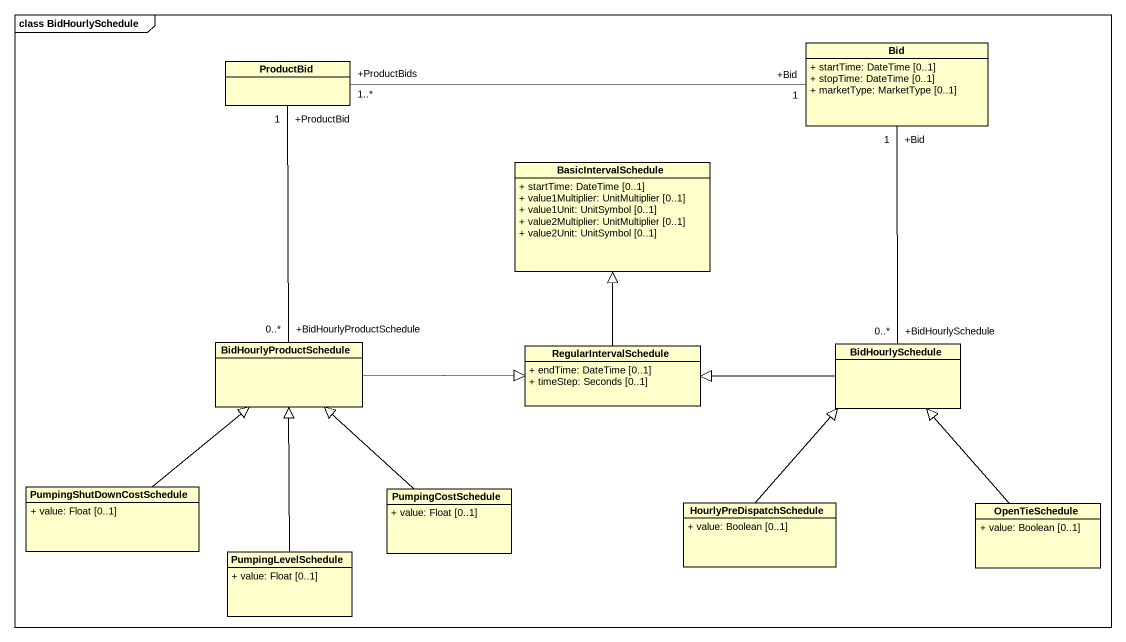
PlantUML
@startuml
mainframe class BidHourlySchedule
hide circle
hide empty members
skinparam classAttributeIconSize 0
class Bid {
  + startTime: DateTime [0..1]
  + stopTime: DateTime [0..1]
  + marketType: MarketType [0..1]
}
class ProductBid
class BasicIntervalSchedule {
  + startTime: DateTime [0..1]
  + value1Multiplier: UnitMultiplier [0..1]
  + value1Unit: UnitSymbol [0..1]
  + value2Multiplier: UnitMultiplier [0..1]
  + value2Unit: UnitSymbol [0..1]
}
class BidHourlyProductSchedule
class RegularIntervalSchedule {
  + endTime: DateTime [0..1]
  + timeStep: Seconds [0..1]
}
class BidHourlySchedule
class PumpingShutDownCostSchedule {
  + value: Float [0..1]
}
class PumpingCostSchedule {
  + value: Float [0..1]
}
class HourlyPreDispatchSchedule {
  + value: Boolean [0..1]
}
class OpenTieSchedule {
  + value: Boolean [0..1]
}
class PumpingLevelSchedule {
  + value: Float [0..1]
}
ProductBid "+ProductBids\n1..*" -right- "+Bid\n1" Bid
BidHourlyProductSchedule "+BidHourlyProductSchedule\n0..*" -up- "+ProductBid\n1" ProductBid
BidHourlyProductSchedule -right-|> RegularIntervalSchedule
RegularIntervalSchedule -up-|> BasicIntervalSchedule
BidHourlySchedule "+BidHourlySchedule\n0..*" -up- "+Bid\n1" Bid
BidHourlySchedule -left-|> RegularIntervalSchedule
PumpingShutDownCostSchedule -up-|> BidHourlyProductSchedule
PumpingCostSchedule -up-|> BidHourlyProductSchedule
HourlyPreDispatchSchedule -up-|> BidHourlySchedule
OpenTieSchedule -up-|> BidHourlySchedule
PumpingLevelSchedule -up-|> BidHourlyProductSchedule
@enduml
